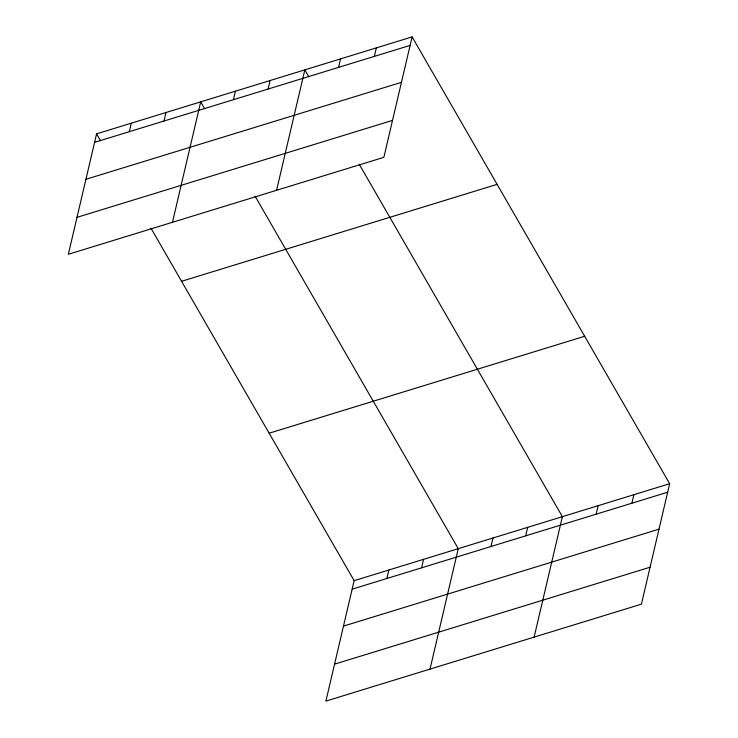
<?xml version="1.0" encoding="UTF-8"?>
<svg xmlns="http://www.w3.org/2000/svg" width="738" height="738" viewBox="0 0 738 738"><rect width="100%" height="100%" fill="white"/><g stroke="black" fill="none" stroke-linecap="round" stroke-linejoin="round"><path stroke-width="1.11" d="M96.586 133.846L68.339 254.287L383.861 157.332L412.108 36.9L96.586 133.846L100.552 140.727M129.298 131.687L131.299 123.181M164.011 121.023L166.004 112.517M172.461 222.295L200.708 101.853L204.675 108.735M233.42 99.695L235.413 91.189M268.125 89.03L270.126 80.525M276.584 190.303L304.831 69.861L308.798 76.743M338.594 67.379L340.587 58.874M374.351 56.392L376.343 47.887M150.986 228.217L354.139 580.668L325.892 701.1L641.414 604.154L669.661 483.713L412.108 36.9M386.85 578.5L388.852 570.004M421.564 567.836L423.557 559.339M430.014 669.108L458.261 548.675L255.108 196.225M490.973 546.507L492.966 538.011M525.677 535.843L527.679 527.347M534.137 637.115L562.384 516.683L359.221 164.233M596.147 514.192L598.14 505.687M631.903 503.205L633.905 494.7M94.593 142.351L410.116 45.405M85.931 179.288L401.444 82.342M77.001 217.35L392.524 120.395M181.585 281.298L497.098 184.352M269.149 433.215L584.671 336.27M354.139 580.668L669.661 483.713M352.146 589.164L667.669 492.218M343.484 626.11L658.997 529.155M334.554 664.163L650.077 567.218"/></g></svg>
